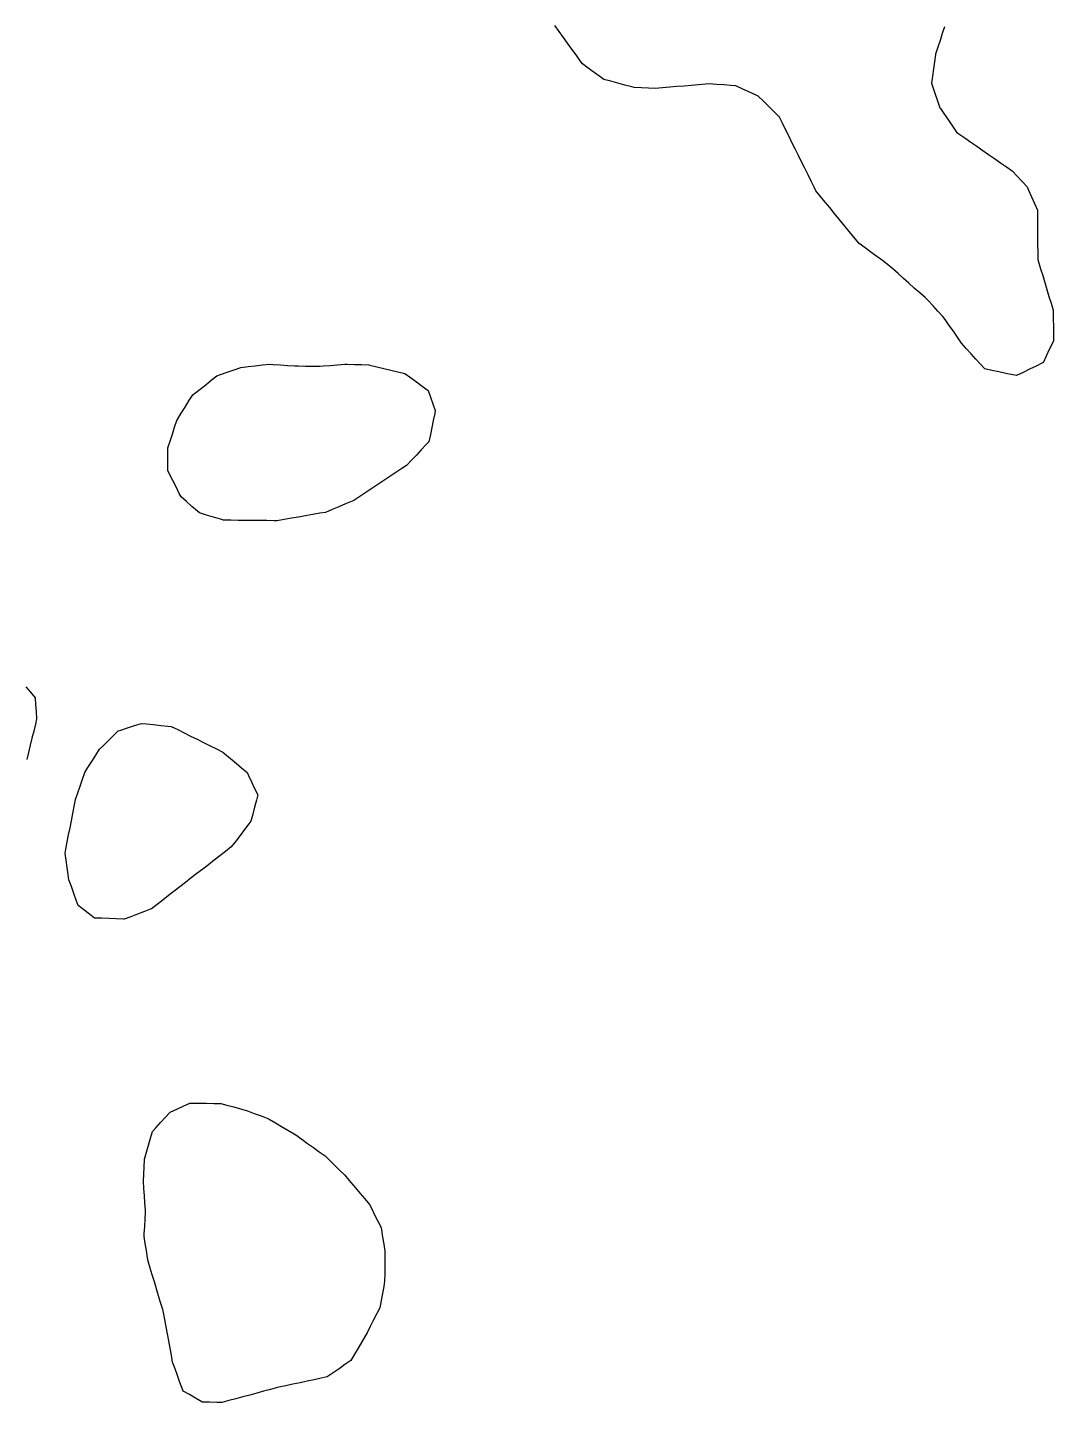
# Model space of a CAD drawing. Header units: millimetres. Extents: x 165 to 2352, y 1753 to 3323.
# Drawn here: x 2082.4 to 2224.6, y 2191.6 to 2382 of the extents above; entities that cross this region are included whole.
import ezdxf

# ---------------------------------------------------------------- set-up
doc = ezdxf.new("R2010")
doc.units = ezdxf.units.MM
for name, color, linetype in [('ALL_HOLES', 1, 'Continuous'), ('ALL_ISLANDS', 7, 'Continuous'), ('OUTLINE_ISLAND_02', 7, 'Continuous'), ('OUTLINE_ISLAND_02_HOLE_08', 1, 'Continuous'), ('OUTLINE_ISLAND_02_HOLE_09', 1, 'Continuous'), ('OUTLINE_ISLAND_02_HOLE_11', 1, 'Continuous')]:
    doc.layers.add(name, color=color, linetype=linetype)

msp = doc.modelspace()

# ---------------------------------------------------------------- linework, layer by layer
at = {"layer": 'ALL_HOLES'}
for points in [[(2101.7888, 2320.6517), (2101.7888, 2321.6517), (2101.7888, 2322.6517), (2101.7888, 2323.6517), (2101.8305, 2323.782), (2102.1351, 2324.7344), (2102.4398, 2325.6869), (2102.7444, 2326.6394), (2103.0491, 2327.5918), (2103.1417, 2327.7394), (2103.6735, 2328.5863), (2104.2053, 2329.4332), (2104.737, 2330.2801), (2105.2688, 2331.127), (2105.4875, 2331.3002), (2106.2716, 2331.9208), (2107.0558, 2332.5414), (2107.8399, 2333.1619), (2108.6241, 2333.7825), (2109.1017, 2333.9491), (2110.0459, 2334.2784), (2110.9901, 2334.6077), (2111.9343, 2334.9371), (2111.9383, 2334.9375), (2112.9322, 2335.0478), (2113.9261, 2335.1581), (2114.92, 2335.2684), (2115.9139, 2335.3787), (2116.4215, 2335.3431), (2117.419, 2335.2731), (2118.4166, 2335.2032), (2119.4141, 2335.1332), (2119.8975, 2335.1289), (2120.8975, 2335.1199), (2121.8974, 2335.111), (2122.8974, 2335.102), (2123.3366, 2335.1376), (2124.3333, 2335.2183), (2125.33, 2335.299), (2126.3268, 2335.3797), (2126.6672, 2335.3704), (2127.6668, 2335.343), (2128.6664, 2335.3156), (2129.666, 2335.2882), (2129.8161, 2335.2525), (2130.789, 2335.0213), (2131.7619, 2334.7901), (2132.7348, 2334.5588), (2133.7077, 2334.3276), (2134.6806, 2334.0964), (2135.4625, 2333.5239), (2136.2694, 2332.9331), (2137.0762, 2332.3423), (2137.8831, 2331.7516), (2138.2091, 2330.8312), (2138.543, 2329.8886), (2138.8768, 2328.946), (2138.7971, 2328.5562), (2138.5968, 2327.5765), (2138.3965, 2326.5968), (2138.1961, 2325.6171), (2137.9958, 2324.6373), (2137.6305, 2324.2502), (2136.9443, 2323.5229), (2136.258, 2322.7955), (2135.5717, 2322.0681), (2134.8855, 2321.3408), (2134.2638, 2320.9297), (2133.4296, 2320.3782), (2132.5954, 2319.8267), (2131.7613, 2319.2752), (2130.9271, 2318.7236), (2130.093, 2318.1721), (2129.2588, 2317.6206), (2128.4246, 2317.0691), (2127.5905, 2316.5176), (2127.3389, 2316.4114), (2126.4176, 2316.0225), (2125.4963, 2315.6336), (2124.575, 2315.2448), (2123.6537, 2314.8559), (2122.8791, 2314.7215), (2121.8938, 2314.5504), (2120.9086, 2314.3794), (2119.9233, 2314.2084), (2118.938, 2314.0373), (2117.9528, 2313.8663), (2116.9675, 2313.6953), (2116.5413, 2313.699), (2115.5414, 2313.7077), (2114.5414, 2313.7165), (2113.5414, 2313.7253), (2112.5415, 2313.734), (2111.5415, 2313.7428), (2110.5416, 2313.7515), (2109.5416, 2313.7603), (2109.0919, 2313.8968), (2108.135, 2314.1872), (2107.1781, 2314.4776), (2106.2212, 2314.7681), (2105.9146, 2315.0331), (2105.158, 2315.687), (2104.4015, 2316.3409), (2103.6449, 2316.9948), (2103.3982, 2317.4808), (2102.9456, 2318.3725), (2102.493, 2319.2642), (2102.0404, 2320.1559)], [(2102.2928, 2285.2104), (2103.1872, 2284.7632), (2104.0816, 2284.316), (2104.9761, 2283.8688), (2105.8705, 2283.4215), (2106.7649, 2282.9743), (2107.6593, 2282.5271), (2108.5538, 2282.0799), (2109.4482, 2281.6327), (2109.7256, 2281.4011), (2110.4933, 2280.7602), (2111.2609, 2280.1194), (2112.0286, 2279.4785), (2112.7963, 2278.8377), (2112.9926, 2278.4216), (2113.4194, 2277.5173), (2113.8462, 2276.6129), (2114.273, 2275.7086), (2114.089, 2274.9978), (2113.8384, 2274.0298), (2113.5878, 2273.0617), (2113.3372, 2272.0936), (2113.037, 2271.6997), (2112.4307, 2270.9045), (2111.8244, 2270.1092), (2111.2181, 2269.314), (2110.6118, 2268.5188), (2110.5937, 2268.5047), (2109.8031, 2267.8924), (2109.0125, 2267.2801), (2108.2219, 2266.6677), (2107.4314, 2266.0554), (2106.6408, 2265.443), (2105.8502, 2264.8307), (2105.0596, 2264.2183), (2104.269, 2263.606), (2103.4784, 2262.9937), (2102.6878, 2262.3813), (2101.8972, 2261.769), (2101.1066, 2261.1566), (2100.316, 2260.5443), (2099.5254, 2259.9319), (2099.4893, 2259.9181), (2098.5551, 2259.5616), (2097.6208, 2259.205), (2096.6865, 2258.8484), (2095.7523, 2258.4919), (2095.6622, 2258.4957), (2094.6631, 2258.5383), (2093.664, 2258.5809), (2092.6649, 2258.6236), (2091.6658, 2258.6662), (2090.9639, 2259.1917), (2090.1634, 2259.7911), (2089.3629, 2260.3904), (2089.1019, 2261.1313), (2088.7695, 2262.0745), (2088.4371, 2263.0176), (2088.1048, 2263.9608), (2088.0005, 2264.6845), (2087.8579, 2265.6743), (2087.7153, 2266.664), (2087.5727, 2267.6538), (2087.6816, 2268.2153), (2087.872, 2269.197), (2088.0624, 2270.1787), (2088.2528, 2271.1604), (2088.4433, 2272.1421), (2088.6337, 2273.1238), (2088.8241, 2274.1055), (2089.0145, 2275.0872), (2089.3265, 2275.9888), (2089.6535, 2276.9338), (2089.9805, 2277.8788), (2090.3076, 2278.8238), (2090.7463, 2279.5146), (2091.2826, 2280.3586), (2091.8188, 2281.2027), (2092.355, 2282.0468), (2092.8081, 2282.4917), (2093.5217, 2283.1923), (2094.2352, 2283.8929), (2094.9488, 2284.5935), (2095.2907, 2284.7036), (2096.2426, 2285.0101), (2097.1944, 2285.3166), (2098.1463, 2285.6231), (2098.8453, 2285.5535), (2099.8404, 2285.4545), (2100.8355, 2285.3554), (2101.8306, 2285.2564)], [(2102.1248, 2231.7964), (2103.0367, 2232.2068), (2103.9486, 2232.6171), (2104.8606, 2233.0275), (2105.1767, 2233.0236), (2106.1766, 2233.0113), (2107.1766, 2232.999), (2108.1765, 2232.9867), (2109.1764, 2232.9744), (2109.9761, 2232.756), (2110.9408, 2232.4925), (2111.9055, 2232.2291), (2112.8702, 2231.9657), (2113.8002, 2231.6115), (2114.7348, 2231.2556), (2115.6693, 2230.8997), (2115.8561, 2230.7917), (2116.7219, 2230.2912), (2117.5876, 2229.7908), (2118.4534, 2229.2903), (2119.3192, 2228.7898), (2119.5589, 2228.6179), (2120.3716, 2228.0351), (2121.1842, 2227.4524), (2121.9968, 2226.8696), (2122.8095, 2226.2868), (2123.6221, 2225.704), (2124.185, 2225.1497), (2124.8974, 2224.4479), (2125.6099, 2223.7462), (2126.3223, 2223.0445), (2126.5207, 2222.8103), (2127.1672, 2222.0474), (2127.8136, 2221.2844), (2128.46, 2220.5214), (2129.1065, 2219.7585), (2129.7529, 2218.9955), (2130.0262, 2218.4547), (2130.4773, 2217.5621), (2130.9283, 2216.6696), (2131.3793, 2215.7771), (2131.428, 2215.4639), (2131.5818, 2214.4758), (2131.7356, 2213.4876), (2131.8894, 2212.4995), (2131.8884, 2212.3693), (2131.8806, 2211.3693), (2131.8728, 2210.3693), (2131.865, 2209.3694), (2131.8572, 2208.3694), (2131.7268, 2207.6374), (2131.5515, 2206.6529), (2131.3761, 2205.6683), (2131.2008, 2204.6838), (2130.7898, 2203.8829), (2130.3332, 2202.9933), (2129.8767, 2202.1036), (2129.4201, 2201.2139), (2129.1931, 2200.8284), (2128.6856, 2199.9667), (2128.1782, 2199.1051), (2127.6707, 2198.2434), (2127.1632, 2197.3817), (2126.3632, 2196.8191), (2125.5452, 2196.2438), (2124.7273, 2195.6686), (2123.9093, 2195.0933), (2123.0705, 2194.9152), (2122.0923, 2194.7076), (2121.1141, 2194.4999), (2120.1359, 2194.2922), (2119.1577, 2194.0846), (2118.1795, 2193.8769), (2117.2013, 2193.6693), (2117.0245, 2193.6221), (2116.0583, 2193.3643), (2115.0922, 2193.1065), (2114.126, 2192.8487), (2113.1598, 2192.5909), (2112.1936, 2192.3331), (2111.2274, 2192.0753), (2110.2612, 2191.8175), (2109.295, 2191.5597), (2108.5885, 2191.5776), (2107.5888, 2191.6029), (2106.5892, 2191.6282), (2106.5347, 2191.6592), (2105.6656, 2192.1538), (2104.7964, 2192.6484), (2103.9273, 2193.143), (2103.8324, 2193.4053), (2103.4921, 2194.3456), (2103.1517, 2195.2859), (2102.8114, 2196.2262), (2102.4711, 2197.1665), (2102.297, 2198.1205), (2102.1174, 2199.1042), (2101.9379, 2200.088), (2101.7583, 2201.0717), (2101.5787, 2202.0555), (2101.3992, 2203.0392), (2101.2196, 2204.023), (2101.0966, 2204.433), (2100.8091, 2205.3908), (2100.5216, 2206.3486), (2100.2341, 2207.3064), (2099.9467, 2208.2642), (2099.6592, 2209.222), (2099.3717, 2210.1798), (2099.0843, 2211.1375), (2099.0081, 2211.6066), (2098.8477, 2212.5937), (2098.6874, 2213.5807), (2098.527, 2214.5678), (2098.5496, 2214.9595), (2098.6073, 2215.9579), (2098.665, 2216.9562), (2098.7226, 2217.9546), (2098.7049, 2218.2124), (2098.6364, 2219.21), (2098.5679, 2220.2077), (2098.4994, 2221.2053), (2098.4309, 2222.203), (2098.4729, 2223.1827), (2098.5158, 2224.1818), (2098.5586, 2225.1808), (2098.5845, 2225.2717), (2098.8585, 2226.2334), (2099.1324, 2227.1952), (2099.4064, 2228.1569), (2099.6803, 2229.1187), (2100.1259, 2229.6067), (2100.8001, 2230.3453), (2101.4743, 2231.0838)]]:
    msp.add_lwpolyline(points, close=True, dxfattribs=at)
at = {"layer": 'ALL_ISLANDS'}
for points in [[(2209.4571, 2382.1258), (2209.1509, 2381.1739), (2208.8446, 2380.2219), (2208.5384, 2379.2699), (2208.2322, 2378.318), (2208.2235, 2378.2566), (2208.0839, 2377.2663), (2207.9443, 2376.2761), (2207.8047, 2375.2859), (2207.6651, 2374.2957), (2207.8584, 2373.7298), (2208.1816, 2372.7835), (2208.5049, 2371.8372), (2208.8281, 2370.8908), (2208.8816, 2370.8123), (2209.4448, 2369.9859), (2210.0079, 2369.1596), (2210.5711, 2368.3332), (2211.1342, 2367.5069), (2211.4627, 2367.2788), (2212.2841, 2366.7084), (2213.1054, 2366.138), (2213.9268, 2365.5676), (2214.7482, 2364.9972), (2215.5696, 2364.4269), (2216.391, 2363.8565), (2217.2123, 2363.2861), (2218.0337, 2362.7157), (2218.8551, 2362.1453), (2219.5313, 2361.4216), (2220.2141, 2360.691), (2220.8968, 2359.9603), (2221.1138, 2359.4715), (2221.5196, 2358.5576), (2221.9254, 2357.6436), (2222.3312, 2356.7297), (2222.3379, 2355.8748), (2222.3458, 2354.8749), (2222.3536, 2353.8749), (2222.3614, 2352.8749), (2222.3692, 2351.875), (2222.3771, 2350.875), (2222.3849, 2349.875), (2222.4816, 2349.5581), (2222.7735, 2348.6016), (2223.0654, 2347.6452), (2223.3573, 2346.6887), (2223.6491, 2345.7323), (2223.941, 2344.7758), (2224.2329, 2343.8194), (2224.5248, 2342.8629), (2224.5273, 2342.6066), (2224.5373, 2341.6066), (2224.5473, 2340.6067), (2224.5573, 2339.6067), (2224.5673, 2338.6068), (2224.418, 2338.295), (2223.9862, 2337.3931), (2223.5544, 2336.4911), (2223.1226, 2335.5891), (2223.049, 2335.5531), (2222.1509, 2335.1133), (2221.2528, 2334.6735), (2220.3547, 2334.2337), (2219.4566, 2333.7939), (2218.942, 2333.9015), (2217.9632, 2334.1062), (2216.9843, 2334.3109), (2216.0055, 2334.5156), (2215.0267, 2334.7202), (2214.4904, 2335.3148), (2213.8206, 2336.0573), (2213.1508, 2336.7999), (2212.4811, 2337.5424), (2211.8113, 2338.285), (2211.2504, 2339.1073), (2210.6869, 2339.9334), (2210.1235, 2340.7596), (2209.56, 2341.5857), (2209.2135, 2341.9712), (2208.5449, 2342.7149), (2207.8763, 2343.4585), (2207.2077, 2344.2021), (2206.7631, 2344.5978), (2206.016, 2345.2625), (2205.2688, 2345.9272), (2204.5217, 2346.5919), (2203.7746, 2347.2566), (2203.0275, 2347.9213), (2202.2804, 2348.586), (2201.5333, 2349.2506), (2200.8745, 2349.7285), (2200.0651, 2350.3157), (2199.2556, 2350.9029), (2198.4462, 2351.4901), (2197.6367, 2352.0773), (2197.3488, 2352.4286), (2196.7148, 2353.202), (2196.0809, 2353.9754), (2195.447, 2354.7488), (2194.813, 2355.5222), (2194.1791, 2356.2955), (2193.5452, 2357.0689), (2192.9112, 2357.8423), (2192.2773, 2358.6157), (2191.6433, 2359.3891), (2191.4283, 2359.8224), (2190.9836, 2360.7181), (2190.539, 2361.6138), (2190.0944, 2362.5095), (2189.6498, 2363.4052), (2189.2052, 2364.301), (2188.7605, 2365.1967), (2188.3159, 2366.0924), (2187.8713, 2366.9881), (2187.4267, 2367.8838), (2186.982, 2368.7796), (2186.5374, 2369.6753), (2186.5114, 2369.7008), (2185.7967, 2370.4003), (2185.0821, 2371.0998), (2184.3675, 2371.7993), (2183.6529, 2372.4989), (2183.2519, 2372.6824), (2182.3426, 2373.0987), (2181.4334, 2373.5149), (2180.5241, 2373.9311), (2179.8492, 2373.9802), (2178.8519, 2374.0528), (2177.8545, 2374.1254), (2176.8571, 2374.198), (2176.3505, 2374.1553), (2175.354, 2374.0713), (2174.3576, 2373.9872), (2173.3611, 2373.9032), (2172.3646, 2373.8191), (2171.3682, 2373.7351), (2170.3717, 2373.6511), (2169.3752, 2373.567), (2168.4395, 2373.6094), (2167.4406, 2373.6547), (2166.4416, 2373.6999), (2166.1106, 2373.7882), (2165.1444, 2374.0459), (2164.1782, 2374.3036), (2163.212, 2374.5614), (2162.2458, 2374.8191), (2161.7086, 2375.2102), (2160.9003, 2375.799), (2160.092, 2376.3877), (2159.2836, 2376.9764), (2158.9779, 2377.4009), (2158.3935, 2378.2124), (2157.8091, 2379.0238), (2157.2247, 2379.8353), (2156.6403, 2380.6468), (2156.0559, 2381.4582), (2155.4715, 2382.2697)], [(2082.152, 2290.7047), (2082.7835, 2289.9293), (2083.415, 2289.1539), (2083.4822, 2288.26), (2083.5571, 2287.2629), (2083.632, 2286.2657), (2083.4494, 2285.5032), (2083.2165, 2284.5307), (2082.9836, 2283.5582), (2082.7507, 2282.5857), (2082.5178, 2281.6132), (2082.2849, 2280.6407)]]:
    msp.add_lwpolyline(points, dxfattribs=at)
at = {"layer": 'OUTLINE_ISLAND_02'}
for points in [[(2209.4571, 2382.1258), (2209.1509, 2381.1739), (2208.8446, 2380.2219), (2208.5384, 2379.2699), (2208.2322, 2378.318), (2208.2235, 2378.2566), (2208.0839, 2377.2663), (2207.9443, 2376.2761), (2207.8047, 2375.2859), (2207.6651, 2374.2957), (2207.8584, 2373.7298), (2208.1816, 2372.7835), (2208.5049, 2371.8372), (2208.8281, 2370.8908), (2208.8816, 2370.8123), (2209.4448, 2369.9859), (2210.0079, 2369.1596), (2210.5711, 2368.3332), (2211.1342, 2367.5069), (2211.4627, 2367.2788), (2212.2841, 2366.7084), (2213.1054, 2366.138), (2213.9268, 2365.5676), (2214.7482, 2364.9972), (2215.5696, 2364.4269), (2216.391, 2363.8565), (2217.2123, 2363.2861), (2218.0337, 2362.7157), (2218.8551, 2362.1453), (2219.5313, 2361.4216), (2220.2141, 2360.691), (2220.8968, 2359.9603), (2221.1138, 2359.4715), (2221.5196, 2358.5576), (2221.9254, 2357.6436), (2222.3312, 2356.7297), (2222.3379, 2355.8748), (2222.3458, 2354.8749), (2222.3536, 2353.8749), (2222.3614, 2352.8749), (2222.3692, 2351.875), (2222.3771, 2350.875), (2222.3849, 2349.875), (2222.4816, 2349.5581), (2222.7735, 2348.6016), (2223.0654, 2347.6452), (2223.3573, 2346.6887), (2223.6491, 2345.7323), (2223.941, 2344.7758), (2224.2329, 2343.8194), (2224.5248, 2342.8629), (2224.5273, 2342.6066), (2224.5373, 2341.6066), (2224.5473, 2340.6067), (2224.5573, 2339.6067), (2224.5673, 2338.6068), (2224.418, 2338.295), (2223.9862, 2337.3931), (2223.5544, 2336.4911), (2223.1226, 2335.5891), (2223.049, 2335.5531), (2222.1509, 2335.1133), (2221.2528, 2334.6735), (2220.3547, 2334.2337), (2219.4566, 2333.7939), (2218.942, 2333.9015), (2217.9632, 2334.1062), (2216.9843, 2334.3109), (2216.0055, 2334.5156), (2215.0267, 2334.7202), (2214.4904, 2335.3148), (2213.8206, 2336.0573), (2213.1508, 2336.7999), (2212.4811, 2337.5424), (2211.8113, 2338.285), (2211.2504, 2339.1073), (2210.6869, 2339.9334), (2210.1235, 2340.7596), (2209.56, 2341.5857), (2209.2135, 2341.9712), (2208.5449, 2342.7149), (2207.8763, 2343.4585), (2207.2077, 2344.2021), (2206.7631, 2344.5978), (2206.016, 2345.2625), (2205.2688, 2345.9272), (2204.5217, 2346.5919), (2203.7746, 2347.2566), (2203.0275, 2347.9213), (2202.2804, 2348.586), (2201.5333, 2349.2506), (2200.8745, 2349.7285), (2200.0651, 2350.3157), (2199.2556, 2350.9029), (2198.4462, 2351.4901), (2197.6367, 2352.0773), (2197.3488, 2352.4286), (2196.7148, 2353.202), (2196.0809, 2353.9754), (2195.447, 2354.7488), (2194.813, 2355.5222), (2194.1791, 2356.2955), (2193.5452, 2357.0689), (2192.9112, 2357.8423), (2192.2773, 2358.6157), (2191.6433, 2359.3891), (2191.4283, 2359.8224), (2190.9836, 2360.7181), (2190.539, 2361.6138), (2190.0944, 2362.5095), (2189.6498, 2363.4052), (2189.2052, 2364.301), (2188.7605, 2365.1967), (2188.3159, 2366.0924), (2187.8713, 2366.9881), (2187.4267, 2367.8838), (2186.982, 2368.7796), (2186.5374, 2369.6753), (2186.5114, 2369.7008), (2185.7967, 2370.4003), (2185.0821, 2371.0998), (2184.3675, 2371.7993), (2183.6529, 2372.4989), (2183.2519, 2372.6824), (2182.3426, 2373.0987), (2181.4334, 2373.5149), (2180.5241, 2373.9311), (2179.8492, 2373.9802), (2178.8519, 2374.0528), (2177.8545, 2374.1254), (2176.8571, 2374.198), (2176.3505, 2374.1553), (2175.354, 2374.0713), (2174.3576, 2373.9872), (2173.3611, 2373.9032), (2172.3646, 2373.8191), (2171.3682, 2373.7351), (2170.3717, 2373.6511), (2169.3752, 2373.567), (2168.4395, 2373.6094), (2167.4406, 2373.6547), (2166.4416, 2373.6999), (2166.1106, 2373.7882), (2165.1444, 2374.0459), (2164.1782, 2374.3036), (2163.212, 2374.5614), (2162.2458, 2374.8191), (2161.7086, 2375.2102), (2160.9003, 2375.799), (2160.092, 2376.3877), (2159.2836, 2376.9764), (2158.9779, 2377.4009), (2158.3935, 2378.2124), (2157.8091, 2379.0238), (2157.2247, 2379.8353), (2156.6403, 2380.6468), (2156.0559, 2381.4582), (2155.4715, 2382.2697)], [(2082.152, 2290.7047), (2082.7835, 2289.9293), (2083.415, 2289.1539), (2083.4822, 2288.26), (2083.5571, 2287.2629), (2083.632, 2286.2657), (2083.4494, 2285.5032), (2083.2165, 2284.5307), (2082.9836, 2283.5582), (2082.7507, 2282.5857), (2082.5178, 2281.6132), (2082.2849, 2280.6407)]]:
    msp.add_lwpolyline(points, dxfattribs=at)
at = {"layer": 'OUTLINE_ISLAND_02_HOLE_08'}
msp.add_lwpolyline([(2102.1248, 2231.7964), (2103.0367, 2232.2068), (2103.9486, 2232.6171), (2104.8606, 2233.0275), (2105.1767, 2233.0236), (2106.1766, 2233.0113), (2107.1766, 2232.999), (2108.1765, 2232.9867), (2109.1764, 2232.9744), (2109.9761, 2232.756), (2110.9408, 2232.4925), (2111.9055, 2232.2291), (2112.8702, 2231.9657), (2113.8002, 2231.6115), (2114.7348, 2231.2556), (2115.6693, 2230.8997), (2115.8561, 2230.7917), (2116.7219, 2230.2912), (2117.5876, 2229.7908), (2118.4534, 2229.2903), (2119.3192, 2228.7898), (2119.5589, 2228.6179), (2120.3716, 2228.0351), (2121.1842, 2227.4524), (2121.9968, 2226.8696), (2122.8095, 2226.2868), (2123.6221, 2225.704), (2124.185, 2225.1497), (2124.8974, 2224.4479), (2125.6099, 2223.7462), (2126.3223, 2223.0445), (2126.5207, 2222.8103), (2127.1672, 2222.0474), (2127.8136, 2221.2844), (2128.46, 2220.5214), (2129.1065, 2219.7585), (2129.7529, 2218.9955), (2130.0262, 2218.4547), (2130.4773, 2217.5621), (2130.9283, 2216.6696), (2131.3793, 2215.7771), (2131.428, 2215.4639), (2131.5818, 2214.4758), (2131.7356, 2213.4876), (2131.8894, 2212.4995), (2131.8884, 2212.3693), (2131.8806, 2211.3693), (2131.8728, 2210.3693), (2131.865, 2209.3694), (2131.8572, 2208.3694), (2131.7268, 2207.6374), (2131.5515, 2206.6529), (2131.3761, 2205.6683), (2131.2008, 2204.6838), (2130.7898, 2203.8829), (2130.3332, 2202.9933), (2129.8767, 2202.1036), (2129.4201, 2201.2139), (2129.1931, 2200.8284), (2128.6856, 2199.9667), (2128.1782, 2199.1051), (2127.6707, 2198.2434), (2127.1632, 2197.3817), (2126.3632, 2196.8191), (2125.5452, 2196.2438), (2124.7273, 2195.6686), (2123.9093, 2195.0933), (2123.0705, 2194.9152), (2122.0923, 2194.7076), (2121.1141, 2194.4999), (2120.1359, 2194.2922), (2119.1577, 2194.0846), (2118.1795, 2193.8769), (2117.2013, 2193.6693), (2117.0245, 2193.6221), (2116.0583, 2193.3643), (2115.0922, 2193.1065), (2114.126, 2192.8487), (2113.1598, 2192.5909), (2112.1936, 2192.3331), (2111.2274, 2192.0753), (2110.2612, 2191.8175), (2109.295, 2191.5597), (2108.5885, 2191.5776), (2107.5888, 2191.6029), (2106.5892, 2191.6282), (2106.5347, 2191.6592), (2105.6656, 2192.1538), (2104.7964, 2192.6484), (2103.9273, 2193.143), (2103.8324, 2193.4053), (2103.4921, 2194.3456), (2103.1517, 2195.2859), (2102.8114, 2196.2262), (2102.4711, 2197.1665), (2102.297, 2198.1205), (2102.1174, 2199.1042), (2101.9379, 2200.088), (2101.7583, 2201.0717), (2101.5787, 2202.0555), (2101.3992, 2203.0392), (2101.2196, 2204.023), (2101.0966, 2204.433), (2100.8091, 2205.3908), (2100.5216, 2206.3486), (2100.2341, 2207.3064), (2099.9467, 2208.2642), (2099.6592, 2209.222), (2099.3717, 2210.1798), (2099.0843, 2211.1375), (2099.0081, 2211.6066), (2098.8477, 2212.5937), (2098.6874, 2213.5807), (2098.527, 2214.5678), (2098.5496, 2214.9595), (2098.6073, 2215.9579), (2098.665, 2216.9562), (2098.7226, 2217.9546), (2098.7049, 2218.2124), (2098.6364, 2219.21), (2098.5679, 2220.2077), (2098.4994, 2221.2053), (2098.4309, 2222.203), (2098.4729, 2223.1827), (2098.5158, 2224.1818), (2098.5586, 2225.1808), (2098.5845, 2225.2717), (2098.8585, 2226.2334), (2099.1324, 2227.1952), (2099.4064, 2228.1569), (2099.6803, 2229.1187), (2100.1259, 2229.6067), (2100.8001, 2230.3453), (2101.4743, 2231.0838)], close=True, dxfattribs=at)
at = {"layer": 'OUTLINE_ISLAND_02_HOLE_09'}
msp.add_lwpolyline([(2102.2928, 2285.2104), (2103.1872, 2284.7632), (2104.0816, 2284.316), (2104.9761, 2283.8688), (2105.8705, 2283.4215), (2106.7649, 2282.9743), (2107.6593, 2282.5271), (2108.5538, 2282.0799), (2109.4482, 2281.6327), (2109.7256, 2281.4011), (2110.4933, 2280.7602), (2111.2609, 2280.1194), (2112.0286, 2279.4785), (2112.7963, 2278.8377), (2112.9926, 2278.4216), (2113.4194, 2277.5173), (2113.8462, 2276.6129), (2114.273, 2275.7086), (2114.089, 2274.9978), (2113.8384, 2274.0298), (2113.5878, 2273.0617), (2113.3372, 2272.0936), (2113.037, 2271.6997), (2112.4307, 2270.9045), (2111.8244, 2270.1092), (2111.2181, 2269.314), (2110.6118, 2268.5188), (2110.5937, 2268.5047), (2109.8031, 2267.8924), (2109.0125, 2267.2801), (2108.2219, 2266.6677), (2107.4314, 2266.0554), (2106.6408, 2265.443), (2105.8502, 2264.8307), (2105.0596, 2264.2183), (2104.269, 2263.606), (2103.4784, 2262.9937), (2102.6878, 2262.3813), (2101.8972, 2261.769), (2101.1066, 2261.1566), (2100.316, 2260.5443), (2099.5254, 2259.9319), (2099.4893, 2259.9181), (2098.5551, 2259.5616), (2097.6208, 2259.205), (2096.6865, 2258.8484), (2095.7523, 2258.4919), (2095.6622, 2258.4957), (2094.6631, 2258.5383), (2093.664, 2258.5809), (2092.6649, 2258.6236), (2091.6658, 2258.6662), (2090.9639, 2259.1917), (2090.1634, 2259.7911), (2089.3629, 2260.3904), (2089.1019, 2261.1313), (2088.7695, 2262.0745), (2088.4371, 2263.0176), (2088.1048, 2263.9608), (2088.0005, 2264.6845), (2087.8579, 2265.6743), (2087.7153, 2266.664), (2087.5727, 2267.6538), (2087.6816, 2268.2153), (2087.872, 2269.197), (2088.0624, 2270.1787), (2088.2528, 2271.1604), (2088.4433, 2272.1421), (2088.6337, 2273.1238), (2088.8241, 2274.1055), (2089.0145, 2275.0872), (2089.3265, 2275.9888), (2089.6535, 2276.9338), (2089.9805, 2277.8788), (2090.3076, 2278.8238), (2090.7463, 2279.5146), (2091.2826, 2280.3586), (2091.8188, 2281.2027), (2092.355, 2282.0468), (2092.8081, 2282.4917), (2093.5217, 2283.1923), (2094.2352, 2283.8929), (2094.9488, 2284.5935), (2095.2907, 2284.7036), (2096.2426, 2285.0101), (2097.1944, 2285.3166), (2098.1463, 2285.6231), (2098.8453, 2285.5535), (2099.8404, 2285.4545), (2100.8355, 2285.3554), (2101.8306, 2285.2564)], close=True, dxfattribs=at)
at = {"layer": 'OUTLINE_ISLAND_02_HOLE_11'}
msp.add_lwpolyline([(2101.7888, 2320.6517), (2101.7888, 2321.6517), (2101.7888, 2322.6517), (2101.7888, 2323.6517), (2101.8305, 2323.782), (2102.1351, 2324.7344), (2102.4398, 2325.6869), (2102.7444, 2326.6394), (2103.0491, 2327.5918), (2103.1417, 2327.7394), (2103.6735, 2328.5863), (2104.2053, 2329.4332), (2104.737, 2330.2801), (2105.2688, 2331.127), (2105.4875, 2331.3002), (2106.2716, 2331.9208), (2107.0558, 2332.5414), (2107.8399, 2333.1619), (2108.6241, 2333.7825), (2109.1017, 2333.9491), (2110.0459, 2334.2784), (2110.9901, 2334.6077), (2111.9343, 2334.9371), (2111.9383, 2334.9375), (2112.9322, 2335.0478), (2113.9261, 2335.1581), (2114.92, 2335.2684), (2115.9139, 2335.3787), (2116.4215, 2335.3431), (2117.419, 2335.2731), (2118.4166, 2335.2032), (2119.4141, 2335.1332), (2119.8975, 2335.1289), (2120.8975, 2335.1199), (2121.8974, 2335.111), (2122.8974, 2335.102), (2123.3366, 2335.1376), (2124.3333, 2335.2183), (2125.33, 2335.299), (2126.3268, 2335.3797), (2126.6672, 2335.3704), (2127.6668, 2335.343), (2128.6664, 2335.3156), (2129.666, 2335.2882), (2129.8161, 2335.2525), (2130.789, 2335.0213), (2131.7619, 2334.7901), (2132.7348, 2334.5588), (2133.7077, 2334.3276), (2134.6806, 2334.0964), (2135.4625, 2333.5239), (2136.2694, 2332.9331), (2137.0762, 2332.3423), (2137.8831, 2331.7516), (2138.2091, 2330.8312), (2138.543, 2329.8886), (2138.8768, 2328.946), (2138.7971, 2328.5562), (2138.5968, 2327.5765), (2138.3965, 2326.5968), (2138.1961, 2325.6171), (2137.9958, 2324.6373), (2137.6305, 2324.2502), (2136.9443, 2323.5229), (2136.258, 2322.7955), (2135.5717, 2322.0681), (2134.8855, 2321.3408), (2134.2638, 2320.9297), (2133.4296, 2320.3782), (2132.5954, 2319.8267), (2131.7613, 2319.2752), (2130.9271, 2318.7236), (2130.093, 2318.1721), (2129.2588, 2317.6206), (2128.4246, 2317.0691), (2127.5905, 2316.5176), (2127.3389, 2316.4114), (2126.4176, 2316.0225), (2125.4963, 2315.6336), (2124.575, 2315.2448), (2123.6537, 2314.8559), (2122.8791, 2314.7215), (2121.8938, 2314.5504), (2120.9086, 2314.3794), (2119.9233, 2314.2084), (2118.938, 2314.0373), (2117.9528, 2313.8663), (2116.9675, 2313.6953), (2116.5413, 2313.699), (2115.5414, 2313.7077), (2114.5414, 2313.7165), (2113.5414, 2313.7253), (2112.5415, 2313.734), (2111.5415, 2313.7428), (2110.5416, 2313.7515), (2109.5416, 2313.7603), (2109.0919, 2313.8968), (2108.135, 2314.1872), (2107.1781, 2314.4776), (2106.2212, 2314.7681), (2105.9146, 2315.0331), (2105.158, 2315.687), (2104.4015, 2316.3409), (2103.6449, 2316.9948), (2103.3982, 2317.4808), (2102.9456, 2318.3725), (2102.493, 2319.2642), (2102.0404, 2320.1559)], close=True, dxfattribs=at)

doc.saveas('drawing.dxf')
